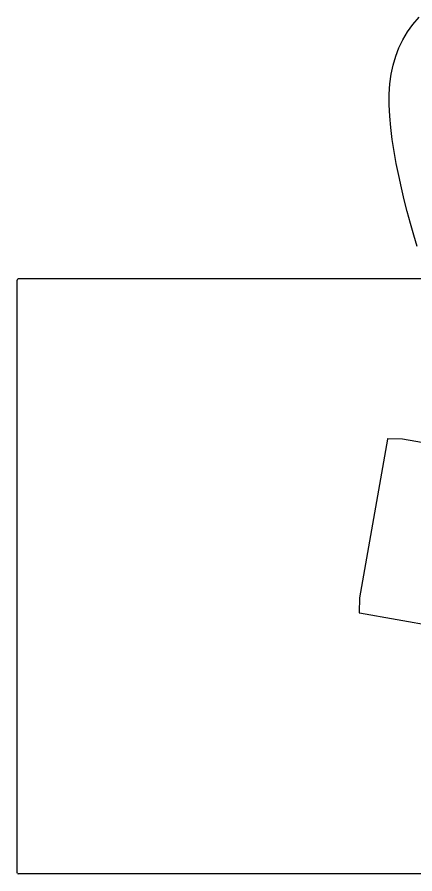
# Model space of a CAD drawing. Header units: metres. Extents: x -353 to 1688, y -477 to 135.
# Drawn here: x 72.141 to 72.581, y -222.57 to -221.622 of the extents above; entities that cross this region are included whole.
import ezdxf

# ---------------------------------------------------------------- set-up
doc = ezdxf.new("R2010")
doc.units = ezdxf.units.M
doc.header["$MEASUREMENT"] = 0
doc.layers.add('ID-LOOSE2', color=8, linetype='Continuous')

msp = doc.modelspace()

# ---------------------------------------------------------------- linework, layer by layer
at = {"layer": 'ID-LOOSE2', "linetype": 'Continuous'}
for p, q in [((72.57907, -221.62968), (72.58583, -221.62164)), ((72.57311, -221.63799), (72.57907, -221.62968)), ((72.56795, -221.6466), (72.57311, -221.63799)), ((72.56357, -221.65555), (72.56795, -221.6466)), ((72.55995, -221.66489), (72.56357, -221.65555)), ((72.55708, -221.67465), (72.55995, -221.66489)), ((72.55494, -221.68487), (72.55708, -221.67465)), ((72.55352, -221.6956), (72.55494, -221.68487)), ((72.5528, -221.70687), (72.55352, -221.6956)), ((72.55276, -221.71872), (72.5528, -221.70687)), ((72.55335, -221.73107), (72.55276, -221.71872)), ((72.55449, -221.74381), (72.55335, -221.73107)), ((72.55613, -221.75688), (72.55449, -221.74381)), ((72.55819, -221.77016), (72.55613, -221.75688)), ((72.56063, -221.78357), (72.55819, -221.77016)), ((72.56336, -221.79703), (72.56063, -221.78357)), ((72.56633, -221.81043), (72.56336, -221.79703)), ((72.56947, -221.8237), (72.56633, -221.81043)), ((72.57278, -221.83684), (72.56947, -221.8237)), ((72.57624, -221.84986), (72.57278, -221.83684)), ((72.57986, -221.86276), (72.57624, -221.84986)), ((72.58362, -221.87557), (72.57986, -221.86276)), ((72.14138, -221.91161), (72.14113, -221.91264)), ((72.14113, -222.5684), (72.14113, -221.91264)), ((72.14138, -221.91161), (72.14212, -221.91127)), ((72.59496, -221.91127), (72.14212, -221.91127)), ((72.55089, -222.0887), (72.51992, -222.26431)), ((72.56758, -222.08884), (72.55137, -222.08831)), ((72.69456, -222.11123), (72.56758, -222.08884)), ((72.51992, -222.26431), (72.51939, -222.28053)), ((72.51978, -222.28101), (72.64676, -222.3034)), ((72.14138, -222.56942), (72.14113, -222.5684)), ((72.14138, -222.56942), (72.14212, -222.56977)), ((72.72104, -222.56977), (72.14212, -222.56977))]:
    msp.add_line(p, q, dxfattribs=at)
for centre, start, end in [((72.55135, -222.08878), 88.13014, 170.00001), ((72.51987, -222.28054), 178.13004, 260.00001)]:
    msp.add_arc(centre, 0.000473, start, end, dxfattribs=at)

doc.saveas('drawing.dxf')
